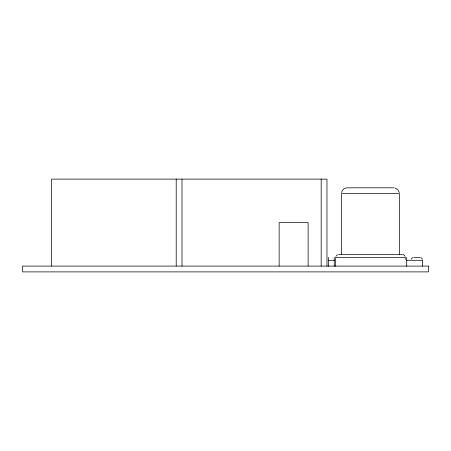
<?xml version="1.0" encoding="UTF-8"?>
<svg xmlns="http://www.w3.org/2000/svg" width="451" height="451" viewBox="0 0 451 451"><rect width="100%" height="100%" fill="white"/><g stroke="black" fill="none" stroke-linecap="round" stroke-linejoin="round"><path stroke-width="0.68" d="M341.565 192.554C342.044 189.877 344.553 187.791 347.27 187.808L393.661 187.808M411.256 259.224L411.904 258.243L413.155 257.504M335.877 256.326L337.5 254.697M338.571 254.494L402.36 254.494M413.967 257.391L419.74 257.391M328.289 260.289L334.501 260.289M406.565 260.289L422.649 260.289L422.649 266.09M394.715 187.904L397.759 189.51L399.36 192.554M402.884 254.539L404.406 255.339L405.054 256.326M420.552 257.504L421.803 258.243L422.446 259.224M406.706 257.391L406.706 266.327M405.257 259.398L405.257 257.391L335.674 257.391L335.674 266.09M399.456 254.674L399.456 193.609L341.469 193.609L341.469 254.674M334.225 257.391L334.225 266.327M328.424 257.391L328.424 266.327M326.975 266.09L326.975 179.109L51.544 179.109L51.544 266.09M321.174 179.109L321.174 266.09M308.129 266.09L308.129 222.602L279.135 222.602L279.135 266.09M182.012 179.109L182.012 266.09M176.211 179.109L176.211 266.09M428.45 266.09L22.55 266.09L22.55 271.891L428.45 271.891L428.45 266.09"/></g></svg>
